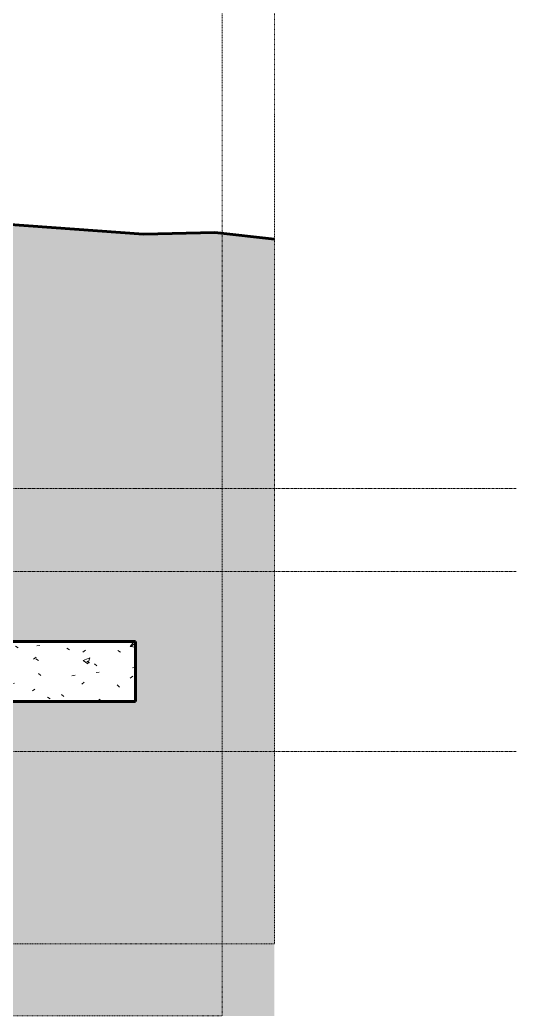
# Model space of a CAD drawing. Header units: inches. Extents: x -8998 to -7518, y -226 to 479.
# Drawn here: x -7617.7 to -7518.4, y -196.9 to 2.4 of the extents above; entities that cross this region are included whole.
import ezdxf

# ---------------------------------------------------------------- set-up
doc = ezdxf.new("R2010")
doc.units = ezdxf.units.IN
doc.header["$MEASUREMENT"] = 0
doc.linetypes.add('Aligning Line 1_8_', pattern=[0.25, 0.125, -0.125])
doc.linetypes.add('Grid Line 1_2_', pattern=[0.875, 0.5, -0.125, 0.125, -0.125])
for name, color, linetype, lineweight in [('A-FLOR-LEVL-1', 51, 'Grid Line 1_2_', 9), ('C-TOPO', 7, 'Continuous', 9), ('C-TOPO-1', 7, 'Continuous', 60), ('G-ANNO-SYMB', 111, 'Aligning Line 1_8_', 9), ('S-FNDN-1', 32, 'Continuous', 60), ('S-FNDN-2', 32, 'Continuous', 9)]:
    doc.layers.add(name, color=color, linetype=linetype, lineweight=lineweight)

msp = doc.modelspace()

# ---------------------------------------------------------------- hatches: boundary and pattern name
at = {"layer": 'C-TOPO'}
msp.add_hatch(color=256, dxfattribs=at).paths.add_polyline_path([(-7570.27, -196.92), (-7566.73, -196.92), (-7566.73, -41.5), (-7578.67, -40.15), (-7592.94, -40.49), (-7620.51, -38.5), (-7620.51, -122), (-7594.51, -122), (-7594.51, -134), (-7620.51, -134), (-7620.51, -196.92), (-7585.95, -196.92)], flags=0)
at = {"layer": 'S-FNDN-2'}
h = msp.add_hatch(dxfattribs=at)
h.set_pattern_fill('FP_18', color=256, style=0, pattern_type=2)
h.set_pattern_definition([(50, (-7831.034, 124.938), (13.77135, -1.20496), [1.44, -15.84]), (355, (-7831.034, 124.938), (-2.6644, 14.4422), [1.152, -12.672]), (100.451, (-7829.886, 124.837), (11.1071, 13.23737), [1.224, -13.462]), (46.184, (-7831.034, 128.778), (20.4913, -3.17785), [2.16, -23.76]), (96.636, (-7829.326, 128.513), (17.9459, 18.7032), [1.836, -20.193]), (351.184, (-7831.034, 128.778), (17.9454, 18.7026), [1.728, -19.008]), (21, (-7829.114, 127.818), (11.4605, -7.73037), [1.44, -15.84]), (326, (-7829.114, 127.818), (4.67135, 13.92315), [1.152, -12.672]), (71.451, (-7828.16, 127.173), (16.13207, 6.19284), [1.224, -13.462]), (37.5, (-7831.0344, 124.938), (0.23312, 6.39175), [0.634, -11.885, 0.634, -12.23, -12.72]), (37.5, (-7831.0344, 124.938), (0.23312, 6.39175), [-25.382, 0.634, -12.086]), (7.5, (-7831.0344, 124.938), (5.05073, 7.57304), [0.634, -6.701, 0.634, -11.597, -4.848]), (7.5, (-7831.0344, 124.938), (5.05073, 7.57304), [-19.565, 0.634, -4.214]), (327.5, (-7835.3154, 124.938), (10.24958, -0.43289), [0.634, -4.166, 0.634, -14.342, -19.872]), (327.5, (-7835.3154, 124.938), (10.24958, -0.43289), [-19.776, 0.634, -19.238]), (317.5, (-7837.235, 124.938), (11.1974, 1.92214), [0.634, -5.606, 0.634, -9.312, -14.112]), (317.5, (-7837.235, 124.938), (11.1974, 1.92214), [-16.186, 0.634, -13.478])])
h.paths.add_polyline_path([(-7642.51, -134), (-7594.51, -134), (-7594.51, -122), (-7642.51, -122)], flags=0)

# ---------------------------------------------------------------- linework, layer by layer
at = {"layer": 'A-FLOR-LEVL-1'}
for p, q in [((-7518.36, -91.37), (-8207.49, -91.37)), ((-7518.36, -108), (-8207.49, -108)), ((-7518.36, -144), (-8207.49, -144))]:
    msp.add_line(p, q, dxfattribs=at)
at = {"layer": 'C-TOPO'}
for p, q in [((-7592.94, -40.49), (-7620.51, -38.5)), ((-7592.94, -40.49), (-7578.67, -40.15)), ((-7578.67, -40.15), (-7566.73, -41.5))]:
    msp.add_line(p, q, dxfattribs=at)
at = {"layer": 'C-TOPO-1'}
for p, q in [((-7620.51, -38.5), (-7592.94, -40.49)), ((-7592.94, -40.49), (-7578.67, -40.15)), ((-7578.67, -40.15), (-7566.73, -41.5))]:
    msp.add_line(p, q, dxfattribs=at)
at = {"layer": 'G-ANNO-SYMB'}
for p, q in [((-7566.74, 405.77), (-7566.74, -182.48)), ((-7577.16, 68.08), (-7577.16, -196.9)), ((-8159.11, -182.48), (-7566.74, -182.48)), ((-7892.45, -196.9), (-7577.16, -196.9))]:
    msp.add_line(p, q, dxfattribs=at)
at = {"layer": 'S-FNDN-1'}
for p, q in [((-7594.51, -122), (-7642.51, -122)), ((-7594.51, -134), (-7594.51, -122)), ((-7642.51, -134), (-7594.51, -134))]:
    msp.add_line(p, q, dxfattribs=at)

doc.saveas('drawing.dxf')
